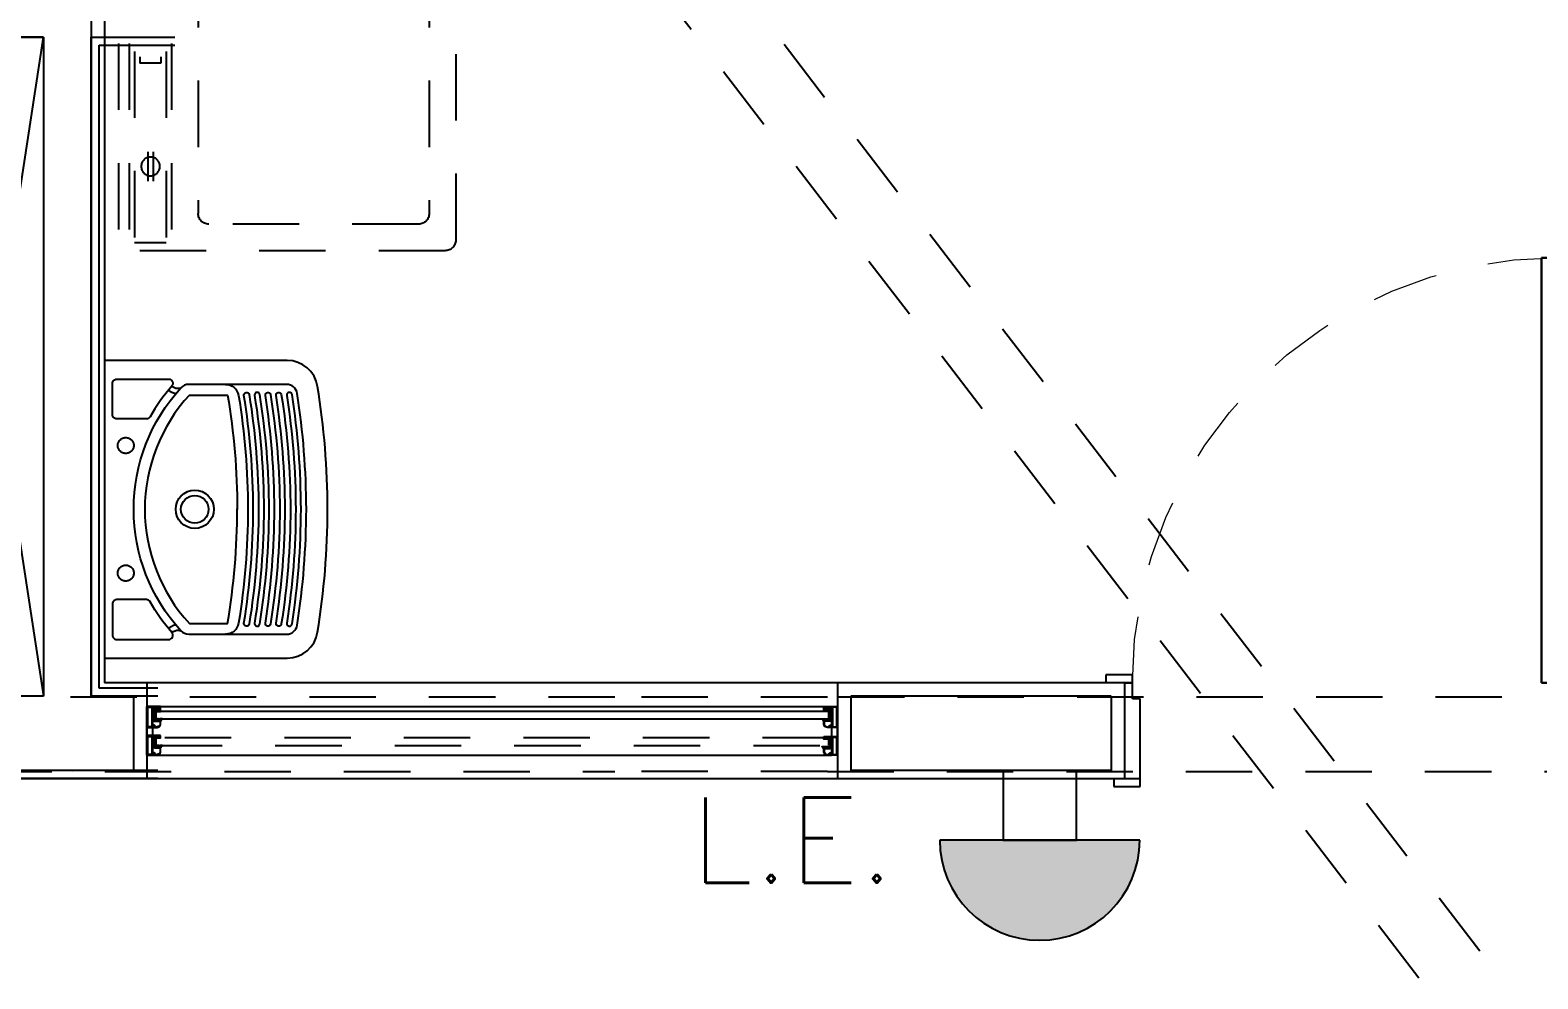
# Model space of a CAD drawing. Header units: millimetres. Extents: x 188.6 to 263.2, y 40.1 to 120.1.
# Drawn here: x 223.549 to 226.388, y 108.777 to 110.562 of the extents above; entities that cross this region are included whole.
import ezdxf
from ezdxf.enums import TextEntityAlignment as Align

# ---------------------------------------------------------------- set-up
doc = ezdxf.new("R2010")
doc.units = ezdxf.units.MM
doc.set_wipeout_variables(frame=1)
for name, pattern in [('_XREF_APTOS 605 E 606_R01$0$DASHED', [15, 12, -3]), ('_XREF_APTOS 605 E 606_R01$0$HIDDEN2', [0.1875, 0.125, -0.0625]), ('_XREF_APTOS 605 E 606_R01$0$XREF-TIPO$0$HIDDEN', [0.375, 0.25, -0.125]), ('_XREF_APTOS 605 E 606_R01$0$XREF-TIPO$0$HIDDEN2', [0.1875, 0.125, -0.0625]), ('HIDDEN2', [0.1875, 0.125, -0.0625])]:
    doc.linetypes.add(name, pattern=pattern)
for name, color, linetype in [('_XREF_APTOS 1003 E 1004$0$A-MC-ALVENARIA', 7, 'Continuous'), ('_XREF_APTOS 1003 E 1004$0$V-MC-VISTA2', 1, 'Continuous'), ('_XREF_APTOS 605 E 606_R01$0$L-O-LAYOUT-MOLHADO', 8, 'Continuous'), ('ARQ', 8, 'Continuous'), ('ARQ-BASE', 8, 'Continuous'), ('ESTR-VIGAS', 11, 'HIDDEN2'), ('ESTRUTURA', 7, 'Continuous'), ('Exaustao Aquecedor', 212, 'Continuous'), ('EXAUSTÃO-AQUECEDOR', 244, 'HIDDEN2'), ('GAS-TEXTO', 7, 'Continuous'), ('INC-LE', 96, 'Continuous'), ('LE', 96, 'Continuous'), ('LE-TEXTO', 7, 'Continuous'), ('NORMO-AF', 2, 'Continuous')]:
    doc.layers.add(name, color=color, linetype=linetype)
doc.styles.add('60-50', font='romans.shx', dxfattribs={"height": 0.08})
doc.styles.add('60-75', font='romans.shx', dxfattribs={"height": 0.12})
doc.dimstyles.new('BOLAS75', dxfattribs={"dimtxt": 0.12, "dimasz": 0.075, "dimexe": 0.18, "dimexo": 0.06, "dimgap": 0.08, "dimtad": 0, "dimzin": 4, "dimdsep": 46, "dimtxsty": '60-75', "dimblk": 'ORIGIN', "dimcen": 0.09, "dimse1": 1, "dimse2": 1, "dimclrd": 244, "dimclrt": 7, "dimadec": 0, "dimazin": 0, "dimtfac": 1.8, "dimtix": 1, "dimtmove": 2, "dimatfit": 3, "dimldrblk": 'ORIGIN', "dimfxl": 0.18, "dimtvp": 2, "dimtolj": 1, "dimtzin": 4, "dimarcsym": 0})

# ---------------------------------------------------------------- blocks, each defined once
blk = doc.blocks.new('_XREF_APTOS 605 E 606_R01$0$XREF-TIPO$0$A$C0189091C')
at = {"layer": 'ARQ-BASE'}
for p, q in [((0.05, 0.1425), (0.05, 0.9425)), ((0.05, 0.9425), (0.08, 0.9425)), ((0.08, 0.9425), (0.05, 0.9425)), ((0.05, 0.9425), (0.05, 0.1425)), ((0.08, 0.9425), (0.08, 0.1425)), ((0.08, 0.1425), (0.08, 0.9425)), ((0, 0.1575), (0.05, 0.1575)), ((0, 0.1425), (0, 0.1575)), ((0.05, 0.1425), (0, 0.1425)), ((0, 0.1425), (0.05, 0.1425)), ((0.035, -0.0375), (0.035, 0.1425)), ((0.08, 0.1425), (0.05, 0.1425)), ((0.05, 0.1425), (0.08, 0.1425)), ((0.05, 0.1425), (0.05, 0.1125)), ((0.85, 0.1575), (0.9, 0.1575)), ((0.85, 0.1425), (0.85, 0.1575)), ((0.865, 0.1425), (0.85, 0.1425)), ((0.85, 0.1125), (0.85, 0.1425)), ((0.85, 0.1425), (0.9, 0.1425)), ((0.865, 0.1425), (0.865, -0.0375)), ((0.9, 0.1575), (0.9, 0.1425)), ((0.05, 0.1125), (0.065, 0.1125)), ((0.065, 0.1125), (0.065, -0.0375)), ((0.835, 0.1125), (0.85, 0.1125)), ((0.835, -0.0375), (0.835, 0.1125)), ((0.015, -0.0525), (0.015, -0.0375)), ((0.065, -0.0375), (0.015, -0.0375)), ((0.065, -0.0525), (0.015, -0.0525)), ((0.065, -0.0375), (0.065, -0.0525)), ((0.835, -0.0525), (0.835, -0.0375)), ((0.885, -0.0375), (0.835, -0.0375)), ((0.885, -0.0525), (0.835, -0.0525)), ((0.885, -0.0375), (0.885, -0.0525))]:
    blk.add_line(p, q, dxfattribs=at)
at = {"layer": 'ARQ-BASE', "color": 8, "linetype": '_XREF_APTOS 605 E 606_R01$0$XREF-TIPO$0$HIDDEN2', "lineweight": 13}
blk.add_arc((0.05, 0.1425), 0.8, 360, 90, dxfattribs=at)
blk = doc.blocks.new('_XREF_APTOS 605 E 606_R01$0$XREF-TIPO$0$A$C09674F7B')
at = {"layer": 'ARQ-BASE'}
h = blk.add_hatch(dxfattribs=at)
h.set_pattern_fill('ANSI31', color=252, scale=0.0003, style=0)
h.set_pattern_definition([(45, (135.7119826, -159.238119), (-0.000673519209, 0.000673519209), [])])
h.paths.add_polyline_path([(0.0148, 0.0907), (0.0258, 0.0907), (0.0258, 0.0824), (0.0166, 0.0824), (0.0148, 0.0824)])
h = blk.add_hatch(dxfattribs=at)
h.set_pattern_fill('ANSI31', color=252, scale=0.0003, style=0)
h.set_pattern_definition([(45, (136.97132, -159.2343163), (-0.000673519209, 0.000673519209), [])])
h.paths.add_polyline_path([(1.2852, 0.0824), (1.2852, 0.0907), (1.2742, 0.0907), (1.2742, 0.0824)])
h = blk.add_hatch(dxfattribs=at)
h.set_pattern_fill('ANSI31', color=252, scale=0.0003, style=0)
h.set_pattern_definition([(45, (135.7119848, -159.3025696), (-0.000673519209, 0.000673519209), [])])
h.paths.add_polyline_path([(0.0148, 0.0324), (0.0148, 0.0357), (0.0258, 0.0357), (0.0258, 0.0324), (0.0245, 0.0324)])
h = blk.add_hatch(dxfattribs=at)
h.set_pattern_fill('ANSI31', color=252, scale=0.0003, style=0)
h.set_pattern_definition([(45, (136.9713171, -159.30447675), (-0.000673519209, 0.000673519209), [])])
h.paths.add_polyline_path([(1.2742, 0.0305), (1.2742, 0.0338), (1.2852, 0.0338), (1.2852, 0.0305), (1.2838, 0.0305)])
at = {"layer": 'ARQ-BASE', "color": 8}
for p, q in [((0, 0), (0, 0.0919)), ((0.0258, 0.0919), (1.2742, 0.0919)), ((0.0108, 0.0369), (0.0108, 0.0519)), ((1.2892, 0.035), (1.2892, 0.0519)), ((1.3, 0.035), (1.3, 0.0519)), ((0.0144, 0), (1.289, 0))]:
    blk.add_line(p, q, dxfattribs=at)
at = {"layer": 'ARQ-BASE'}
blk.add_line((0.0108, 0), (0.0108, 0.0353), dxfattribs=at)
for points in [[(0.0258, 0.0919), (0, 0.0919), (0, 0.0519), (0.0144, 0.0519, 0.446841), (0.0148, 0.0523), (0.0148, 0.0526, 0.480957), (0.0143, 0.0531), (0.0138, 0.0531), (0.0138, 0.0547, 0.329606), (0.0135, 0.0551), (0.0133, 0.0552), (0.0129, 0.0552), (0.0127, 0.0549), (0.0127, 0.0535, -0.409991), (0.0123, 0.0531), (0.0112, 0.0531, -0.414214), (0.0108, 0.0535), (0.0108, 0.0903, -0.414214), (0.0112, 0.0907), (0.0123, 0.0907, -0.414214), (0.0127, 0.0903), (0.0127, 0.0833, 0.414214), (0.0131, 0.0829), (0.0134, 0.0829, 0.414214), (0.0138, 0.0833), (0.0138, 0.0903, -0.414214), (0.0142, 0.0907), (0.0258, 0.0907), (0.0258, 0.0919)], [(1.2742, 0.0919), (1.3, 0.0919), (1.3, 0.0519), (1.2856, 0.0519, -0.446841), (1.2852, 0.0523), (1.2852, 0.0526, -0.480957), (1.2857, 0.0531), (1.2862, 0.0531), (1.2862, 0.0547, -0.329606), (1.2865, 0.0551), (1.2867, 0.0552), (1.2871, 0.0552), (1.2873, 0.0549), (1.2873, 0.0535, 0.409991), (1.2877, 0.0531), (1.2888, 0.0531, 0.414214), (1.2892, 0.0535), (1.2892, 0.0903, 0.414214), (1.2888, 0.0907), (1.2877, 0.0907, 0.414214), (1.2873, 0.0903), (1.2873, 0.0833, -0.414214), (1.2869, 0.0829), (1.2866, 0.0829, -0.414214), (1.2862, 0.0833), (1.2862, 0.0903, 0.414214), (1.2858, 0.0907), (1.2742, 0.0907), (1.2742, 0.0919)], [(0.0258, 0.0369), (0, 0.0369), (0, 0), (0.0144, 0, 0.446841), (0.0148, 0.0004), (0.0148, 0.0007, 0.480957), (0.0143, 0.0012), (0.0138, 0.0012), (0.0138, 0.0028, 0.329606), (0.0135, 0.0032), (0.0133, 0.0033), (0.0129, 0.0033), (0.0127, 0.0029), (0.0127, 0.0016, -0.409991), (0.0123, 0.0012), (0.0112, 0.0012, -0.414214), (0.0108, 0.0016), (0.0108, 0.0353, -0.414214), (0.0112, 0.0357), (0.0123, 0.0357, -0.414214), (0.0127, 0.0353), (0.0127, 0.0333, 0.414214), (0.0131, 0.0329), (0.0134, 0.0329, 0.414214), (0.0138, 0.0333), (0.0138, 0.0353, -0.414214), (0.0142, 0.0357), (0.0258, 0.0357), (0.0258, 0.0369)], [(1.2742, 0.035), (1.3, 0.035), (1.3, 0), (1.2856, 0, -0.446841), (1.2852, 0.0004), (1.2852, 0.0007, -0.480957), (1.2857, 0.0012), (1.2862, 0.0012), (1.2862, 0.0028, -0.329606), (1.2865, 0.0032), (1.2867, 0.0033), (1.2871, 0.0033), (1.2873, 0.0029), (1.2873, 0.0016, 0.409991), (1.2877, 0.0012), (1.2888, 0.0012, 0.414214), (1.2892, 0.0016), (1.2892, 0.0334, 0.414214), (1.2888, 0.0338), (1.2877, 0.0338, 0.414214), (1.2873, 0.0334), (1.2873, 0.0313, -0.414214), (1.2869, 0.0309), (1.2866, 0.0309, -0.414214), (1.2862, 0.0313), (1.2862, 0.0334, 0.414214), (1.2858, 0.0338), (1.2742, 0.0338), (1.2742, 0.035)]]:
    blk.add_lwpolyline(points, format="xyb", dxfattribs=at)
for points in [[(0.0011, 0.0907), (0.0097, 0.0907), (0.0097, 0.0532), (0.0011, 0.0532), (0.0011, 0.0907)], [(0.0014, 0.0904), (0.0094, 0.0904), (0.0094, 0.0535), (0.0014, 0.0535)], [(0.0258, 0.0907), (0.0148, 0.0907), (0.0148, 0.0824), (0.0258, 0.0824)], [(1.2742, 0.0907), (1.2852, 0.0907), (1.2852, 0.0824), (1.2742, 0.0824)], [(1.2989, 0.0907), (1.2903, 0.0907), (1.2903, 0.0532), (1.2989, 0.0532), (1.2989, 0.0907)], [(1.2986, 0.0904), (1.2906, 0.0904), (1.2906, 0.0535), (1.2986, 0.0535)], [(0.0166, 0.0684), (1.2838, 0.0684), (1.2838, 0.0824), (0.0166, 0.0824)], [(0.0011, 0.0357), (0.0097, 0.0357), (0.0097, 0.0013), (0.0011, 0.0013), (0.0011, 0.0357)], [(0.0014, 0.0354), (0.0094, 0.0354), (0.0094, 0.0016), (0.0014, 0.0016)], [(0.0258, 0.0357), (0.0148, 0.0357), (0.0148, 0.0324), (0.0258, 0.0324)], [(1.2742, 0.0338), (1.2852, 0.0338), (1.2852, 0.0305), (1.2742, 0.0305)], [(1.2989, 0.0338), (1.2903, 0.0338), (1.2903, 0.0013), (1.2989, 0.0013), (1.2989, 0.0338)], [(1.2986, 0.0335), (1.2906, 0.0335), (1.2906, 0.0016), (1.2986, 0.0016)]]:
    blk.add_lwpolyline(points, close=True, dxfattribs=at)
for points in [[(0.0258, 0.0581), (0.0258, 0.0654), (0.0257, 0.0656), (0.0254, 0.0658), (0.0252, 0.0658), (0.0249, 0.0656), (0.0248, 0.0654), (0.0248, 0.0648), (0.0148, 0.0648), (0.0141, 0.065), (0.0138, 0.0658), (0.0138, 0.0818), (0.0135, 0.0825), (0.0124, 0.0829), (0.0122, 0.0834), (0.0125, 0.0835), (0.0126, 0.0838), (0.0124, 0.0892), (0.012, 0.0894), (0.0117, 0.0894), (0.0113, 0.0892), (0.0112, 0.0839), (0.0112, 0.0834), (0.0117, 0.0822), (0.0128, 0.0818), (0.0128, 0.0658), (0.0134, 0.0643), (0.0148, 0.0638), (0.0244, 0.0638), (0.0247, 0.0636), (0.0248, 0.0634), (0.0248, 0.0581), (0.0241, 0.0558), (0.0224, 0.0544), (0.0193, 0.0534), (0.0162, 0.0529), (0.0159, 0.053), (0.0158, 0.0533), (0.0158, 0.0539), (0.0155, 0.0548), (0.0148, 0.0556), (0.0139, 0.0561), (0.0136, 0.0562), (0.0134, 0.0563), (0.0116, 0.0563), (0.0113, 0.0561), (0.0112, 0.0557), (0.0114, 0.0554), (0.0122, 0.055), (0.0124, 0.055), (0.0126, 0.055), (0.013, 0.0553), (0.0134, 0.0553), (0.0142, 0.0548), (0.0144, 0.0545), (0.0144, 0.0542), (0.0138, 0.0539), (0.0138, 0.0536), (0.0139, 0.0534), (0.0142, 0.0533), (0.0148, 0.0533), (0.0148, 0.0523), (0.0149, 0.052), (0.0152, 0.0519), (0.0191, 0.0523), (0.0228, 0.0535), (0.025, 0.0553), (0.0258, 0.0581)], [(1.2742, 0.0581), (1.2742, 0.0654), (1.2743, 0.0656), (1.2746, 0.0658), (1.2748, 0.0658), (1.2751, 0.0656), (1.2752, 0.0654), (1.2752, 0.0648), (1.2852, 0.0648), (1.2859, 0.065), (1.2862, 0.0658), (1.2862, 0.0818), (1.2865, 0.0825), (1.2877, 0.0829), (1.2878, 0.0834), (1.2875, 0.0835), (1.2874, 0.0838), (1.2876, 0.0892), (1.288, 0.0894), (1.2883, 0.0894), (1.2887, 0.0892), (1.2888, 0.0839), (1.2888, 0.0834), (1.2884, 0.0822), (1.2872, 0.0818), (1.2872, 0.0658), (1.2866, 0.0643), (1.2852, 0.0638), (1.2756, 0.0638), (1.2754, 0.0636), (1.2752, 0.0634), (1.2752, 0.0581), (1.2759, 0.0558), (1.2776, 0.0544), (1.2807, 0.0534), (1.2838, 0.0529), (1.2841, 0.053), (1.2842, 0.0533), (1.2842, 0.0539), (1.2845, 0.0548), (1.2852, 0.0556), (1.2861, 0.0561), (1.2864, 0.0562), (1.2866, 0.0563), (1.2884, 0.0563), (1.2887, 0.0561), (1.2888, 0.0557), (1.2886, 0.0554), (1.2878, 0.055), (1.2877, 0.055), (1.2875, 0.055), (1.287, 0.0553), (1.2866, 0.0553), (1.2858, 0.0548), (1.2856, 0.0545), (1.2857, 0.0542), (1.2862, 0.0539), (1.2862, 0.0536), (1.2861, 0.0534), (1.2858, 0.0533), (1.2852, 0.0533), (1.2852, 0.0523), (1.2851, 0.052), (1.2848, 0.0519), (1.281, 0.0523), (1.2772, 0.0535), (1.275, 0.0553), (1.2742, 0.0581)], [(0.0184, 0.0673), (0.019, 0.0675), (0.0197, 0.0676), (0.0199, 0.0677), (0.02, 0.068), (0.0198, 0.0683), (0.0189, 0.0683), (0.0179, 0.068), (0.017, 0.0674), (0.0169, 0.0672), (0.0169, 0.067), (0.0172, 0.0664), (0.0179, 0.0662), (0.021, 0.0662), (0.0211, 0.0661), (0.0212, 0.066), (0.0212, 0.0659), (0.0212, 0.0658), (0.0214, 0.0657), (0.0242, 0.0657), (0.0243, 0.0658), (0.0244, 0.0659), (0.0244, 0.066), (0.0244, 0.0661), (0.0246, 0.0662), (0.0256, 0.0662), (0.0258, 0.0662), (0.0258, 0.066), (0.0258, 0.0646), (0.0259, 0.0643), (0.0262, 0.0642), (0.0264, 0.0643), (0.0266, 0.0645), (0.0271, 0.0664), (0.0277, 0.0672), (0.0289, 0.0676), (0.029, 0.0678), (0.029, 0.0682), (0.0288, 0.0683), (0.0276, 0.0683), (0.0269, 0.0681), (0.0263, 0.0674), (0.0263, 0.0674), (0.0261, 0.0673), (0.0248, 0.0673), (0.0255, 0.0675), (0.0261, 0.0676), (0.0264, 0.0677), (0.0265, 0.068), (0.0265, 0.0682), (0.0264, 0.0683), (0.0253, 0.0683), (0.0243, 0.0679), (0.0235, 0.0674), (0.0234, 0.0673), (0.0232, 0.0673), (0.0214, 0.0673), (0.0221, 0.0675), (0.0228, 0.0676), (0.0231, 0.0677), (0.0232, 0.068), (0.0231, 0.0683), (0.0219, 0.0683), (0.0209, 0.068), (0.0201, 0.0674), (0.02, 0.0673), (0.0198, 0.0673), (0.0184, 0.0673)], [(1.2816, 0.0673), (1.281, 0.0675), (1.2803, 0.0676), (1.2801, 0.0677), (1.28, 0.068), (1.2802, 0.0683), (1.2811, 0.0683), (1.2821, 0.068), (1.283, 0.0674), (1.2831, 0.0672), (1.2831, 0.067), (1.2828, 0.0664), (1.2822, 0.0662), (1.2791, 0.0662), (1.2789, 0.0661), (1.2789, 0.066), (1.2789, 0.0659), (1.2788, 0.0658), (1.2787, 0.0657), (1.2759, 0.0657), (1.2757, 0.0658), (1.2757, 0.0659), (1.2757, 0.066), (1.2756, 0.0661), (1.2755, 0.0662), (1.2744, 0.0662), (1.2743, 0.0662), (1.2742, 0.066), (1.2742, 0.0646), (1.2741, 0.0643), (1.2738, 0.0642), (1.2736, 0.0643), (1.2734, 0.0645), (1.2729, 0.0664), (1.2723, 0.0672), (1.2711, 0.0676), (1.271, 0.0678), (1.271, 0.0682), (1.2713, 0.0683), (1.2724, 0.0683), (1.2731, 0.0681), (1.2737, 0.0674), (1.2738, 0.0674), (1.274, 0.0673), (1.2752, 0.0673), (1.2746, 0.0675), (1.2739, 0.0676), (1.2736, 0.0677), (1.2735, 0.068), (1.2735, 0.0682), (1.2736, 0.0683), (1.2747, 0.0683), (1.2757, 0.0679), (1.2765, 0.0674), (1.2767, 0.0673), (1.2768, 0.0673), (1.2786, 0.0673), (1.2779, 0.0675), (1.2773, 0.0676), (1.2769, 0.0677), (1.2768, 0.068), (1.2769, 0.0683), (1.2781, 0.0683), (1.2791, 0.068), (1.2799, 0.0674), (1.2801, 0.0673), (1.2802, 0.0673), (1.2816, 0.0673)], [(0.0258, 0.0062), (0.0258, 0.0154), (0.0257, 0.0156), (0.0254, 0.0158), (0.0252, 0.0158), (0.0249, 0.0156), (0.0248, 0.0154), (0.0248, 0.0148), (0.0148, 0.0148), (0.0141, 0.015), (0.0138, 0.0158), (0.0138, 0.0318), (0.0135, 0.0325), (0.0124, 0.0329), (0.0122, 0.0334), (0.0125, 0.0335), (0.0126, 0.0338), (0.0124, 0.0342), (0.012, 0.0344), (0.0117, 0.0344), (0.0113, 0.0342), (0.0112, 0.0339), (0.0112, 0.0334), (0.0117, 0.0322), (0.0128, 0.0318), (0.0128, 0.0158), (0.0134, 0.0143), (0.0148, 0.0138), (0.0244, 0.0138), (0.0247, 0.0136), (0.0248, 0.0134), (0.0248, 0.0062), (0.0241, 0.0039), (0.0224, 0.0025), (0.0194, 0.0015), (0.0162, 0.001), (0.016, 0.0011), (0.0158, 0.0014), (0.0158, 0.002), (0.0155, 0.0029), (0.0148, 0.0037), (0.0139, 0.0042), (0.0136, 0.0043), (0.0134, 0.0043), (0.0116, 0.0043), (0.0113, 0.0042), (0.0112, 0.0038), (0.0114, 0.0035), (0.0122, 0.0031), (0.0124, 0.003), (0.0126, 0.0031), (0.013, 0.0033), (0.0134, 0.0033), (0.0142, 0.0029), (0.0144, 0.0026), (0.0144, 0.0023), (0.0138, 0.002), (0.0138, 0.0017), (0.0139, 0.0015), (0.0142, 0.0013), (0.0148, 0.0013), (0.0148, 0.0004), (0.0149, 0.0001), (0.0152, 0), (0.0191, 0.0004), (0.0228, 0.0016), (0.025, 0.0034), (0.0258, 0.0062)], [(1.2742, 0.0062), (1.2742, 0.0134), (1.2743, 0.0137), (1.2746, 0.0138), (1.2748, 0.0138), (1.2751, 0.0137), (1.2752, 0.0134), (1.2752, 0.0128), (1.2852, 0.0128), (1.2859, 0.0131), (1.2862, 0.0138), (1.2862, 0.0298), (1.2865, 0.0306), (1.2876, 0.031), (1.2878, 0.0314), (1.2875, 0.0316), (1.2874, 0.0319), (1.2876, 0.0323), (1.288, 0.0325), (1.2883, 0.0325), (1.2887, 0.0323), (1.2888, 0.032), (1.2888, 0.0314), (1.2884, 0.0303), (1.2872, 0.0298), (1.2872, 0.0138), (1.2866, 0.0124), (1.2852, 0.0118), (1.2756, 0.0118), (1.2754, 0.0117), (1.2752, 0.0114), (1.2752, 0.0062), (1.2759, 0.0039), (1.2776, 0.0025), (1.2807, 0.0015), (1.2838, 0.001), (1.2841, 0.0011), (1.2842, 0.0014), (1.2842, 0.002), (1.2845, 0.0029), (1.2852, 0.0037), (1.2861, 0.0042), (1.2864, 0.0043), (1.2866, 0.0043), (1.2884, 0.0043), (1.2887, 0.0042), (1.2888, 0.0038), (1.2886, 0.0035), (1.2878, 0.0031), (1.2877, 0.003), (1.2875, 0.0031), (1.287, 0.0033), (1.2866, 0.0033), (1.2858, 0.0029), (1.2856, 0.0026), (1.2857, 0.0023), (1.2862, 0.002), (1.2862, 0.0017), (1.2861, 0.0015), (1.2858, 0.0013), (1.2852, 0.0013), (1.2852, 0.0004), (1.2851, 0.0001), (1.2848, 0), (1.281, 0.0004), (1.2772, 0.0016), (1.275, 0.0034), (1.2742, 0.0062)], [(0.0184, 0.0173), (0.019, 0.0175), (0.0197, 0.0176), (0.0199, 0.0177), (0.02, 0.018), (0.0198, 0.0183), (0.0189, 0.0183), (0.0179, 0.018), (0.017, 0.0174), (0.0169, 0.0172), (0.0169, 0.017), (0.0172, 0.0164), (0.0179, 0.0162), (0.021, 0.0162), (0.0211, 0.0161), (0.0212, 0.016), (0.0212, 0.0159), (0.0212, 0.0158), (0.0214, 0.0157), (0.0242, 0.0157), (0.0243, 0.0158), (0.0244, 0.0159), (0.0244, 0.016), (0.0244, 0.0161), (0.0246, 0.0162), (0.0256, 0.0162), (0.0258, 0.0162), (0.0258, 0.016), (0.0258, 0.0146), (0.0259, 0.0143), (0.0262, 0.0142), (0.0264, 0.0143), (0.0266, 0.0145), (0.0271, 0.0164), (0.0277, 0.0172), (0.0289, 0.0176), (0.029, 0.0178), (0.029, 0.0182), (0.0288, 0.0183), (0.0276, 0.0183), (0.0269, 0.0181), (0.0263, 0.0174), (0.0263, 0.0174), (0.0261, 0.0173), (0.0248, 0.0173), (0.0255, 0.0175), (0.0261, 0.0176), (0.0264, 0.0177), (0.0265, 0.018), (0.0265, 0.0182), (0.0264, 0.0183), (0.0253, 0.0183), (0.0243, 0.0179), (0.0235, 0.0174), (0.0234, 0.0173), (0.0232, 0.0173), (0.0214, 0.0173), (0.0221, 0.0175), (0.0228, 0.0176), (0.0231, 0.0177), (0.0232, 0.018), (0.0231, 0.0183), (0.0219, 0.0183), (0.0209, 0.018), (0.0201, 0.0174), (0.02, 0.0173), (0.0198, 0.0173), (0.0184, 0.0173)], [(1.2816, 0.0154), (1.281, 0.0156), (1.2803, 0.0157), (1.2801, 0.0158), (1.28, 0.0161), (1.2802, 0.0164), (1.2811, 0.0164), (1.2821, 0.0161), (1.283, 0.0155), (1.2831, 0.0153), (1.2831, 0.0151), (1.2828, 0.0145), (1.2821, 0.0143), (1.2791, 0.0143), (1.2789, 0.0142), (1.2789, 0.0141), (1.2789, 0.014), (1.2788, 0.0139), (1.2787, 0.0138), (1.2759, 0.0138), (1.2757, 0.0139), (1.2757, 0.014), (1.2757, 0.0141), (1.2756, 0.0142), (1.2755, 0.0143), (1.2744, 0.0143), (1.2743, 0.0142), (1.2742, 0.0141), (1.2742, 0.0127), (1.2741, 0.0124), (1.2738, 0.0123), (1.2736, 0.0124), (1.2734, 0.0126), (1.2729, 0.0145), (1.2723, 0.0153), (1.2711, 0.0157), (1.271, 0.0159), (1.271, 0.0162), (1.2713, 0.0164), (1.2724, 0.0164), (1.2731, 0.0161), (1.2737, 0.0155), (1.2738, 0.0155), (1.274, 0.0154), (1.2752, 0.0154), (1.2746, 0.0156), (1.2739, 0.0157), (1.2736, 0.0158), (1.2735, 0.0161), (1.2735, 0.0163), (1.2736, 0.0164), (1.2747, 0.0164), (1.2757, 0.016), (1.2765, 0.0155), (1.2767, 0.0154), (1.2768, 0.0154), (1.2786, 0.0154), (1.2779, 0.0156), (1.2773, 0.0157), (1.2769, 0.0158), (1.2768, 0.0161), (1.2769, 0.0164), (1.2781, 0.0164), (1.2791, 0.0161), (1.2799, 0.0155), (1.2801, 0.0154), (1.2802, 0.0154), (1.2816, 0.0154)]]:
    blk.add_lwpolyline(points, dxfattribs=at)
at = {"layer": 'ARQ-BASE', "linetype": '_XREF_APTOS 605 E 606_R01$0$XREF-TIPO$0$HIDDEN', "ltscale": 0.5}
blk.add_lwpolyline([(0.0166, 0.0184), (1.2838, 0.0184), (1.2838, 0.0324), (0.0166, 0.0324)], close=True, dxfattribs=at)
blk = doc.blocks.new('_XREF_APTOS 605 E 606_R01$0$A$C4A9B41A7')
for points in [[(0.56, 0.42), (0.56, 0.0761, -0.368594), (0.5111, 0.0187, -0.038701), (0.28, 0, -0.038701), (0.0489, 0.0187, -0.368594), (0, 0.0761), (0, 0.42)], [(0.0482, 0.2933, -0.050149), (0.1059, 0.3341, 0.270155), (0.11, 0.3411), (0.11, 0.397, 0.414214), (0.102, 0.405), (0.043, 0.405, 0.414214), (0.035, 0.397), (0.035, 0.2994, 0.643298)], [(0.5118, 0.2933, 0.050149), (0.4541, 0.3341, -0.270155), (0.45, 0.3411), (0.45, 0.397, -0.414214), (0.458, 0.405), (0.517, 0.405, -0.414214), (0.525, 0.397), (0.525, 0.2994, -0.643298)], [(0.28, 0.286, 1), (0.28, 0.214, 1)], [(0.28, 0.276, 1), (0.28, 0.224, 1)], [(0.4942, 0.1575, -0.038853), (0.28, 0.14, -0.038853), (0.0658, 0.1575, 1), (0.0642, 0.1476, 0.03886), (0.28, 0.13, 0.03886), (0.4958, 0.1476, 1)], [(0.4942, 0.1375, -1), (0.4958, 0.1276, -0.03886), (0.28, 0.11, -0.03886), (0.0642, 0.1276, -1), (0.0658, 0.1375, 0.038853), (0.28, 0.12, 0.038853)], [(0.28, 0.06, 0.037231), (0.4942, 0.0768, -1), (0.4958, 0.0669, -0.037237), (0.28, 0.05, -0.037237), (0.0642, 0.0669, -1), (0.0658, 0.0768, 0.037231)]]:
    blk.add_lwpolyline(points, format="xyb", close=True)
at = {"linetype": '_XREF_APTOS 605 E 606_R01$0$DASHED'}
blk.add_lwpolyline([(0.45, 0.42), (0.56, 0.42)], dxfattribs=at)
for points in [[(0.16, 0.395, 1), (0.16, 0.365, 1)], [(0.4, 0.395, 1), (0.4, 0.365, 1)]]:
    blk.add_lwpolyline(points, format="xyb", close=True, dxfattribs=at)
for points in [[(0.5085, 0.2761, 0.187658), (0.28, 0.365, 0.187658), (0.0515, 0.2761)], [(0.065, 0.2601, -0.188368), (0.28, 0.3441, -0.188368), (0.495, 0.2601)], [(0.5085, 0.2761, -0.210215), (0.515, 0.2614), (0.515, 0.0769, -0.369921), (0.4981, 0.0572, -0.037507), (0.28, 0.04, -0.037507), (0.0619, 0.0572, -0.369921), (0.045, 0.0769), (0.045, 0.2614, -0.210215), (0.0515, 0.2761)], [(0.045, 0.1923, 0.368054), (0.066, 0.1676, 0.039098), (0.28, 0.15)], [(0.28, 0.15, 0.039098), (0.494, 0.1676, 0.368054), (0.515, 0.1923)], [(0.28, 0.1, -0.038297), (0.0658, 0.1172, 1), (0.0642, 0.1074, 0.038303), (0.28, 0.09, 0.038303), (0.4958, 0.1074, 1), (0.4942, 0.1172, -0.038297), (0.28, 0.1)], [(0.28, 0.08, -0.037756), (0.0658, 0.097, 1), (0.0642, 0.0871, 0.037763), (0.28, 0.07, 0.037763), (0.4958, 0.0871, 1), (0.4942, 0.097, -0.037756), (0.28, 0.08)]]:
    blk.add_lwpolyline(points, format="xyb")
for points in [[(0.0482, 0.2933), (0.0499, 0.2908), (0.0516, 0.2869), (0.052, 0.2854), (0.0523, 0.2836), (0.0524, 0.2818), (0.0523, 0.2799), (0.0515, 0.2761)], [(0.0563, 0.2993), (0.0564, 0.2991), (0.0579, 0.297), (0.0591, 0.2947), (0.0611, 0.29), (0.0611, 0.29), (0.0617, 0.2877), (0.0621, 0.2855)], [(0.4979, 0.2855), (0.4983, 0.2877), (0.4989, 0.29), (0.4989, 0.29), (0.5009, 0.2947), (0.5021, 0.297), (0.5036, 0.2991), (0.5037, 0.2993)], [(0.5118, 0.2933), (0.5101, 0.2908), (0.5084, 0.2869), (0.508, 0.2854), (0.5077, 0.2836), (0.5076, 0.2818), (0.5077, 0.2799), (0.508, 0.278), (0.5085, 0.2761)]]:
    blk.add_lwpolyline(points)
at = {"ltscale": 0.359823}
for points in [[(0.065, 0.2601), (0.065, 0.2602)], [(0.495, 0.2601), (0.495, 0.2602)]]:
    blk.add_lwpolyline(points, dxfattribs=at)
for points in [[(0.065, 0.2601), (0.065, 0.1882, 0.040426), (0.2806, 0.17)], [(0.495, 0.2601), (0.495, 0.1882, -0.040426), (0.2794, 0.17)]]:
    blk.add_lwpolyline(points, format="xyb", dxfattribs=at)
blk = doc.blocks.new('_XREF_APTOS 605 E 606_R01$0$maq')
at = {"linetype": '_XREF_APTOS 605 E 606_R01$0$HIDDEN2'}
for p, q in [((0, 0), (0.615, 0)), ((0, -0.615), (0, 0)), ((0.615, -0.615), (0.615, 0)), ((0, -0.02), (0.615, -0.02)), ((0.015, -0.09), (0.015, -0.03)), ((0.015, -0.03), (0.6, -0.03)), ((0.025, -0.04), (0.262, -0.04)), ((0.025, -0.08), (0.025, -0.04)), ((0.1116, -0.0554), (0.1669, -0.0554)), ((0.262, -0.08), (0.262, -0.04)), ((0.4289, -0.0554), (0.4843, -0.0554)), ((0.6, -0.09), (0.6, -0.03)), ((0.025, -0.08), (0.262, -0.08)), ((0.1116, -0.0655), (0.1669, -0.0655)), ((0.4289, -0.0655), (0.4843, -0.0655)), ((0, -0.1), (0.615, -0.1)), ((0.015, -0.09), (0.6, -0.09)), ((0.05, -0.565), (0.05, -0.17)), ((0.07, -0.15), (0.545, -0.15)), ((0.565, -0.565), (0.565, -0.17)), ((0.07, -0.585), (0.545, -0.585)), ((0.02, -0.635), (0.595, -0.635))]:
    blk.add_line(p, q, dxfattribs=at)
for centre in [(0.1397, -0.0604), (0.4564, -0.0604)]:
    blk.add_circle(centre, 0.0176, dxfattribs=at)
for centre, start, end in [((0.07, -0.17), 90, 180), ((0.545, -0.17), 0, 90), ((0.07, -0.565), 180, 270), ((0.545, -0.565), 270, 0), ((0.02, -0.615), 180, 270), ((0.595, -0.615), 270, 0)]:
    blk.add_arc(centre, 0.02, start, end, dxfattribs=at)
blk = doc.blocks.new('_XREF_APTOS 605 E 606_R01$0$A$C1CD805C5')
at = {"layer": '_XREF_APTOS 605 E 606_R01$0$L-O-LAYOUT-MOLHADO', "linetype": '_XREF_APTOS 605 E 606_R01$0$HIDDEN2', "xscale": -1, "rotation": 180}
blk.add_blockref('_XREF_APTOS 605 E 606_R01$0$maq', (0, 0), dxfattribs=at)
blk = doc.blocks.new('A$C1BFF5DEF')
at = {"layer": '_XREF_APTOS 1003 E 1004$0$A-MC-ALVENARIA', "color": 8}
for p, q in [((24.6853, 1.495), (24.4953, 1.495)), ((24.6853, 1.495), (24.6853, 0.2548)), ((24.7753, 0.2548), (24.7753, 1.495)), ((24.7753, 1.495), (24.9325, 1.495)), ((24.6853, 0.2548), (24.4953, 0.2548)), ((24.9004, 0.2548), (24.7753, 0.2548)), ((24.9004, 0.1149), (24.2803, 0.1149))]:
    blk.add_line(p, q, dxfattribs=at)
at = {"layer": '_XREF_APTOS 1003 E 1004$0$V-MC-VISTA2', "color": 8}
for p, q in [((24.7903, 0.2699), (24.7903, 1.48)), ((24.7903, 1.48), (24.9325, 1.48)), ((24.9004, 0.2699), (24.7903, 0.2699)), ((24.9004, 0.1), (23.48, 0.1))]:
    blk.add_line(p, q, dxfattribs=at)
at = {"layer": 'ARQ-BASE', "color": 8}
for p, q in [((24.7753, 1.7548), (24.7753, 0.2549)), ((24.8003, 1.7298), (24.8003, 0.2799)), ((24.4953, 1.4949), (24.6853, 1.4949)), ((24.4953, 0.2549), (24.6853, 1.4949)), ((24.4953, 1.4949), (24.6853, 0.2548)), ((24.6853, 1.4949), (24.6853, 0.2548)), ((26.1802, 0.2799), (24.8003, 0.2799)), ((24.8802, 0.2799), (24.8802, 0.0999)), ((26.7203, 0.2799), (26.1802, 0.2799)), ((26.1802, 0.2799), (26.1802, 0.0999)), ((26.7203, 0.2799), (26.7203, 0.0999)), ((24.6853, 0.2548), (24.5904, 0.2549)), ((24.8552, 0.2549), (24.7753, 0.2549)), ((24.8552, 0.2549), (24.8552, 0.1149)), ((26.6953, 0.2549), (26.2052, 0.2549)), ((26.2052, 0.2549), (26.2052, 0.1149)), ((26.6953, 0.2549), (26.6953, 0.1149)), ((26.7203, 0.2299), (26.7203, 0.0999)), ((24.7402, 0.1148), (24.5903, 0.1149)), ((24.8552, 0.1149), (24.7402, 0.1149)), ((24.7402, 0.1149), (24.7402, 0.1148)), ((26.6953, 0.1149), (26.2052, 0.1149)), ((24.5903, 0.0998), (26.7203, 0.0999))]:
    blk.add_line(p, q, dxfattribs=at)
at = {"layer": 'ARQ-BASE', "color": 8, "rotation": 270}
blk.add_blockref('_XREF_APTOS 605 E 606_R01$0$A$C1CD805C5', (24.8266, 1.7081), dxfattribs=at)
at = {"layer": 'ARQ-BASE', "color": 8, "xscale": -1}
blk.add_blockref('_XREF_APTOS 605 E 606_R01$0$XREF-TIPO$0$A$C0189091C', (27.5853, 0.1374), dxfattribs=at)
at = {"layer": 'ARQ-BASE', "color": 8, "xscale": -1, "rotation": 90}
blk.add_blockref('_XREF_APTOS 605 E 606_R01$0$A$C4A9B41A7', (25.2203, 0.8866), dxfattribs=at)
at = {"layer": 'ARQ-BASE', "color": 8}
blk.add_blockref('_XREF_APTOS 605 E 606_R01$0$XREF-TIPO$0$A$C09674F7B', (24.8802, 0.1439), dxfattribs=at)
blk = doc.blocks.new('LE')
at = {"layer": 'INC-LE'}
blk.add_hatch(color=256, dxfattribs=at).paths.add_polyline_path([(-0.1674, 0.1162), (0.1674, 0.1162, 1)])
blk.add_line((-0.1674, 0.1162), (0.1674, 0.1162), dxfattribs=at)
blk.add_lwpolyline([(-0.0614, 0), (0.0614, 0), (0.0614, 0.1162), (-0.0614, 0.1162)], close=True, dxfattribs=at)
blk.add_arc((0, 0.1162), 0.1674, 0, 180, dxfattribs=at)
blk = doc.blocks.new('_Origin')
at = {"layer": 'NORMO-AF', "color": 0, "lineweight": -2}
blk.add_line((0, 0), (-1, 0), dxfattribs=at)
blk.add_circle((0, 0), 0.5, dxfattribs=at)
blk = doc.blocks.new('chami1')
at = {"layer": 'EXAUSTÃO-AQUECEDOR'}
for p, q in [((-1.5434, 3.2738, 0), (-1.53, 3.2564, 0)), ((-1.627, 3.182, 0), (-1.53, 3.2564, 0)), ((-1.53, 3.2564, 0), (0.0198, 1.238, 0)), ((-1.6403, 3.1993, 0), (-1.627, 3.182, 0)), ((-0.0611, 1.1426, 0), (-1.627, 3.182, 0)), ((-0.0509, -0.0113, 0), (-0.0509, 0, 0)), ((0.0509, -0.0113, 0), (0.0509, 0, 0))]:
    blk.add_line(p, q, dxfattribs=at)
at = {"layer": 'EXAUSTÃO-AQUECEDOR', "extrusion": (2.15334e-08, -1.56885e-05, 1)}
blk.add_line((-0.0779, -0.0113, 0), (0.0779, -0.0113, 0), dxfattribs=at)
at = {"layer": 'EXAUSTÃO-AQUECEDOR'}
blk.add_arc((-1.5919, 3.2366, 0), 0.0611, 37.5176, 217.5176, dxfattribs=at)
at = {"layer": 'EXAUSTÃO-AQUECEDOR', "extrusion": (-9.04541e-08, -6.94519e-08, 1)}
blk.add_arc((-0.1389, 1.1162, 0), 0.2, 0, 37.5176, dxfattribs=at)
at = {"layer": 'EXAUSTÃO-AQUECEDOR', "extrusion": (2.15334e-08, -1.56885e-05, 1)}
blk.add_arc((0, -0.0113, 0), 0.0779, 180, 0, dxfattribs=at)
blk.add_wipeout([(-0.0596, 0.0064), (0.0596, 0.0064), (0.0596, 0), (-0.0596, 0)]).dxf.layer = 'EXAUSTÃO-AQUECEDOR'
at = {"layer": 'EXAUSTÃO-AQUECEDOR'}
for p, q in [((-0.0611, 1.1426, 0), (-0.0611, 0.01, 0)), ((0.0611, 1.1162, 0), (0.0611, 0.01, 0))]:
    blk.add_line(p, q, dxfattribs=at)
blk = doc.blocks.new('COBERTURA_29-09-2016')
at = {"layer": 'ESTR-VIGAS'}
for points in [[(17.97, 1.68), (15.66, 1.68)], [(18.37, 1.68), (17.97, 1.68)], [(22.565, 1.68), (18.37, 1.68)], [(15.66, 1.54), (17.97, 1.54)], [(18.37, 1.54), (17.97, 1.54)], [(18.37, 1.54), (22.565, 1.54)]]:
    blk.add_lwpolyline(points, dxfattribs=at)

msp = doc.modelspace()

# ---------------------------------------------------------------- block references
at = {"layer": 'ARQ'}
msp.add_blockref('A$C1BFF5DEF', (198.8891, 109.0543), dxfattribs=at)

# ---------------------------------------------------------------- next in the draw order: block references
at = {"layer": 'LE', "xscale": 1.125, "yscale": 1.125, "zscale": 1.125, "rotation": 180}
msp.add_blockref('LE', (225.45, 109.1692), dxfattribs=at)

# ---------------------------------------------------------------- next in the draw order: texts
at = {"layer": 'LE-TEXTO', "style": '60-50'}
msp.add_text('L.E.', height=0.16, dxfattribs=at).set_placement((224.9854, 109.0384), align=Align.MIDDLE)

# ---------------------------------------------------------------- next in the draw order: leaders
at = {"layer": 'GAS-TEXTO'}
msp.add_leader([(227.3558, 109.2525), (227.0866, 106.2226), (224.3512, 106.2226)], dimstyle='BOLAS75', dxfattribs=at)

# ---------------------------------------------------------------- next in the draw order: block references
at = {"layer": 'Exaustao Aquecedor', "color": 1}
msp.add_blockref('chami1', (226.362, 107.4578, 0), dxfattribs=at)

# ---------------------------------------------------------------- next in the draw order: block references
at = {"layer": 'ESTRUTURA'}
msp.add_blockref('COBERTURA_29-09-2016', (206.6802, 107.6277), dxfattribs=at)

doc.saveas('drawing.dxf')
